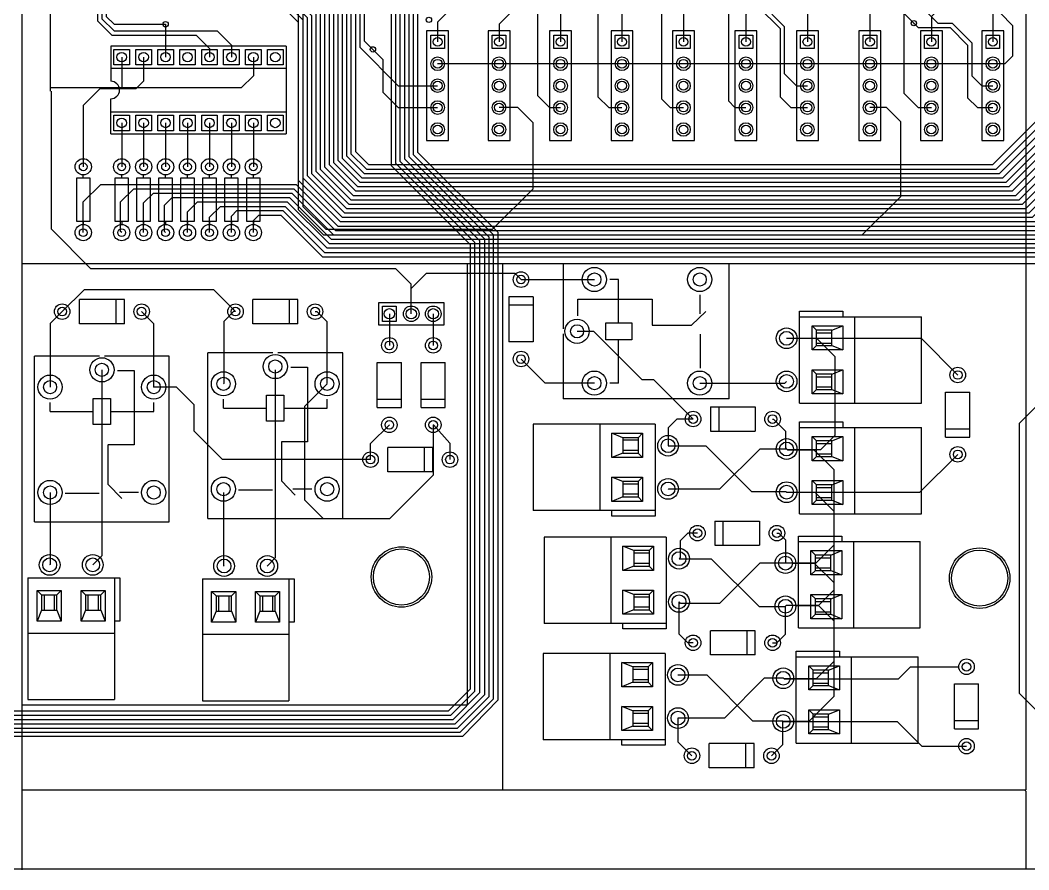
# Model space of a CAD drawing. Header units: millimetres. Extents: x 7 to 471, y -359 to -66.
# Drawn here: x 238.6 to 355.3, y -359.4 to -261 of the extents above; entities that cross this region are included whole.
import ezdxf

# ---------------------------------------------------------------- set-up
doc = ezdxf.new("R2010")
doc.units = ezdxf.units.MM

msp = doc.modelspace()

# ---------------------------------------------------------------- linework, layer by layer
for points in [[(241.94, -78.23), (241.94, -78.23), (242.06, -269.24)], [(326.14, -167), (331.09, -171.96), (331.85, -171.96), (345.19, -185.29), (345.19, -230.51), (339.09, -236.6), (306.71, -236.6), (304.67, -238.63), (304.67, -255.9), (301.12, -259.46), (301.12, -263.53)], [(329.14, -168.53), (345.69, -185.08), (345.69, -230.76), (339.34, -237.11), (312.8, -237.11), (311.28, -238.63), (311.28, -255.4), (308.23, -258.44), (308.23, -263.53)], [(333.37, -168.5), (333.37, -172.09), (346.2, -184.91), (346.2, -231.01), (339.6, -237.62), (320.17, -237.62), (318.64, -239.14), (318.64, -255.9), (315.34, -259.21), (315.34, -263.53)], [(327.02, -169.29), (330.2, -172.47), (331.6, -172.47), (344.68, -185.55), (344.68, -230.25), (338.84, -236.09), (299.21, -236.09), (297.43, -237.87), (297.43, -258.06), (294, -261.49), (294, -263.53)], [(334.26, -169.42), (334.26, -172.21), (346.71, -184.66), (346.71, -231.27), (339.85, -238.12), (328.17, -238.12), (326.01, -240.28), (326.01, -256.92), (322.58, -260.35), (322.58, -263.53)], [(327.79, -171.45), (329.31, -172.97), (331.36, -172.97), (344.17, -185.79), (344.17, -230), (338.58, -235.59), (293.37, -235.59), (289.43, -239.52), (289.43, -258.7), (286.89, -261.24), (286.89, -263.53)], [(335.15, -170.94), (335.15, -172.34), (347.22, -184.4), (347.22, -231.52), (340.11, -238.63), (334.52, -238.63), (332.36, -240.79), (332.36, -257.05), (329.69, -259.71), (329.69, -263.53)], [(335.92, -171.7), (335.92, -172.34), (347.73, -184.15), (347.73, -231.78), (339.85, -239.65), (339.85, -254.13), (336.93, -257.05), (336.93, -263.53)], [(263.14, -181.61), (263.14, -179.96), (263.91, -179.2), (268.6, -179.2), (275.34, -185.93), (275.34, -223.65), (276.35, -224.66), (276.35, -252.48), (279.53, -255.65), (337.06, -255.65), (340.87, -259.46), (340.87, -269.49), (342.52, -271.14), (344.04, -271.14)], [(255.4, -259.59), (255.4, -256.54), (256.29, -255.65), (268.22, -255.65), (272.8, -260.22), (272.8, -278.51), (276.61, -282.32), (354.58, -282.32), (385.7, -251.21), (408.3, -251.21), (409.83, -249.68), (409.83, -243.08), (411.1, -241.81), (411.1, -205.87), (414.53, -202.44), (425.32, -202.44), (426.21, -201.55), (426.21, -195.2), (426.97, -194.44), (427.86, -194.44)], [(350.39, -194.69), (350.01, -195.07), (350.01, -235.33), (352.68, -238), (352.68, -253.87), (346.84, -259.71), (344.93, -259.71), (344.04, -260.6), (344.04, -263.53)], [(351.41, -194.94), (350.52, -195.83), (350.52, -235.08), (353.19, -237.74), (353.19, -254.13), (351.16, -256.16), (351.16, -263.53)], [(252.86, -259.59), (252.86, -256.29), (254, -255.14), (268.48, -255.14), (273.3, -259.97), (273.3, -278.26), (276.86, -281.81), (354.2, -281.81), (385.45, -250.57), (408.05, -250.57), (409.19, -249.43), (409.19, -242.82), (410.46, -241.55), (410.46, -205.61), (414.27, -201.8), (424.94, -201.8), (425.58, -201.17), (425.58, -197.61), (425.32, -197.36), (425.32, -196.98)], [(158.11, -308.61), (192.97, -343.46), (289.51, -343.46), (293.37, -339.6), (293.37, -285.88), (284.1, -276.61), (284.1, -216.28), (289.43, -210.95), (325.25, -210.95), (326.9, -209.3), (326.9, -202.31), (328.04, -201.17), (329.44, -201.17)], [(260.48, -259.59), (260.48, -257.94), (261.75, -256.67), (267.72, -256.67), (271.78, -260.73), (271.78, -279.02), (276.1, -283.34), (355.35, -283.34), (386.21, -252.48), (409.45, -252.48), (410.46, -251.46), (410.46, -243.33), (411.73, -242.06), (411.73, -206.12), (414.78, -203.07), (430.78, -203.07)], [(159.13, -308.61), (193.53, -343.01), (289.2, -343.01), (292.86, -339.34), (292.86, -286.13), (283.59, -276.86), (283.59, -216.03), (289.18, -210.44), (324.99, -210.44), (326.26, -209.17), (326.26, -204.34), (325.88, -203.96)], [(238.76, -203.84), (238.76, -226.57), (238.76, -350.14)], [(263.02, -259.59), (263.02, -257.94), (263.78, -257.17), (267.46, -257.17), (271.27, -260.98), (271.27, -279.27), (275.84, -283.85), (355.73, -283.85), (386.46, -253.11), (409.7, -253.11), (411.1, -251.71), (411.1, -243.59), (412.37, -242.32), (412.37, -206.38), (414.66, -204.09), (432.18, -204.09)], [(260.48, -207.52), (260.48, -205.49), (261.11, -204.85), (268.73, -204.85), (271.78, -207.9), (271.78, -252.98), (277.75, -258.95), (324.23, -258.95), (327.02, -261.75), (327.02, -267.21), (328.42, -268.61), (329.69, -268.61)], [(263.02, -207.52), (263.02, -205.99), (263.58, -205.43), (268.55, -205.43), (271.27, -208.15), (271.27, -282.58), (273.94, -285.24), (293.24, -285.24), (297.94, -280.54), (297.94, -272.92), (296.16, -271.14), (294, -271.14)], [(265.68, -207.52), (265.68, -206.12), (265.81, -205.99), (268.35, -205.99), (270.76, -208.41), (270.76, -282.96), (273.69, -285.88), (336.04, -285.88), (340.49, -281.43), (340.49, -272.8), (338.84, -271.14), (336.93, -271.14)], [(161.93, -308.61), (194.82, -341.5), (288.42, -341.5), (291.21, -338.71), (291.21, -286.77), (282.07, -277.62), (282.07, -236.35), (281.56, -235.84), (281.56, -234.57), (282.57, -233.55), (282.57, -215.52), (288.67, -209.42), (323.72, -209.42), (325.5, -207.64)], [(160.91, -308.61), (194.31, -342.01), (288.67, -342.01), (291.79, -338.89), (291.79, -286.58), (282.57, -277.37), (282.57, -236.09), (282.07, -235.59), (282.07, -234.82), (283.08, -233.81), (283.08, -215.77), (288.93, -209.93), (324.74, -209.93), (325.5, -209.17), (325.5, -208.79)], [(252.86, -285.62), (252.86, -282.19), (254, -281.05), (270, -281.05), (274.83, -285.88), (357.25, -285.88), (387.48, -255.65), (412.88, -255.65), (414.53, -254), (414.53, -218.44), (415.8, -217.17), (416.94, -217.17)], [(263.02, -285.62), (263.02, -283.72), (263.65, -283.08), (268.99, -283.08), (273.81, -287.91), (358.89, -287.91), (388.61, -258.19), (415.92, -258.19), (419.92, -254.19), (419.92, -218.64), (421.39, -217.17), (422.53, -217.17)], [(250.32, -285.62), (250.19, -285.5), (250.19, -282.07), (251.71, -280.54), (270.26, -280.54), (275.08, -285.37), (356.87, -285.37), (387.22, -255.02), (412.5, -255.02), (413.89, -253.62), (413.89, -220.85), (413.38, -220.35), (413.13, -220.35)], [(260.48, -285.62), (260.48, -283.85), (261.75, -282.58), (269.24, -282.58), (274.07, -287.4), (358.39, -287.4), (388.24, -257.56), (415.7, -257.56), (419.35, -253.9), (419.35, -226.06), (418.72, -225.42), (418.72, -225.3)], [(250.19, -227.96), (272.67, -227.96), (278.38, -233.68), (278.38, -263.4), (279.4, -264.41)], [(250.32, -233.55), (250.32, -229.49), (251.33, -228.47), (272.42, -228.47), (277.88, -233.93), (277.88, -264.16), (282.32, -268.61), (286.89, -268.61)], [(252.86, -233.55), (252.86, -229.74), (253.62, -228.98), (272.16, -228.98), (277.37, -234.19), (277.37, -276.22), (278.89, -277.75), (351.16, -277.75), (383.41, -245.49), (398.14, -245.49), (399.8, -243.84)], [(255.4, -233.55), (255.4, -230.38), (256.29, -229.49), (271.91, -229.49), (276.86, -234.44), (276.86, -276.48), (278.64, -278.26), (351.54, -278.26), (383.67, -246.13), (399.29, -246.13), (400.18, -245.24)], [(257.94, -233.55), (257.94, -231.14), (259.08, -230), (271.65, -230), (276.35, -234.7), (276.35, -276.73), (278.38, -278.77), (351.92, -278.77), (383.92, -246.76), (401.45, -246.76), (402.21, -246), (402.34, -246)], [(260.48, -233.55), (260.48, -231.01), (260.99, -230.51), (271.4, -230.51), (275.84, -234.95), (275.84, -276.99), (278.13, -279.27), (352.3, -279.27), (384.18, -247.4), (403.23, -247.4), (403.23, -247.14)], [(263.02, -233.55), (263.02, -231.78), (263.78, -231.01), (271.14, -231.01), (275.34, -235.2), (275.34, -277.24), (277.88, -279.78), (352.68, -279.78), (384.43, -248.03), (403.86, -248.03), (404.37, -247.52)], [(265.56, -233.43), (265.56, -231.9), (265.94, -231.52), (270.89, -231.52), (274.83, -235.46), (274.83, -277.51), (277.61, -280.29), (353.06, -280.29), (384.68, -248.67), (405.26, -248.67), (405.64, -248.29)], [(162.94, -308.61), (195.33, -340.99), (288.16, -340.99), (290.7, -338.45), (290.7, -287.02), (281.56, -277.88), (281.56, -236.6), (281.05, -236.09), (281.05, -234.32), (281.69, -233.68), (281.69, -232.92)], [(354.97, -233.28), (354.97, -350.14)], [(160.02, -308.61), (193.93, -342.52), (288.93, -342.52), (292.35, -339.09), (292.35, -286.38), (283.08, -277.11), (283.08, -235.59), (282.7, -235.2), (282.57, -235.2)], [(260.48, -239.39), (260.48, -242.19), (258.83, -243.84), (248.41, -243.84), (246.63, -245.62), (246.63, -250.06), (247.52, -250.95), (247.52, -261.11), (249.17, -262.76), (258.95, -262.76), (260.48, -264.29), (260.48, -265.3)], [(263.02, -239.39), (263.02, -242.95), (261.62, -244.35), (248.78, -244.35), (247.14, -245.98), (247.14, -249.81), (248.03, -250.7), (248.03, -260.86), (249.43, -262.26), (261.37, -262.26), (263.02, -263.91), (263.02, -265.3)], [(268.1, -239.39), (268.1, -243.46), (266.7, -244.86), (248.91, -244.86), (247.65, -246.12), (247.65, -249.56), (248.54, -250.44), (248.54, -260.6), (249.43, -261.49), (255.4, -261.49)], [(265.56, -285.62), (265.56, -284.23), (266.19, -283.59), (268.73, -283.59), (273.56, -288.42), (359.41, -288.42), (389, -258.83), (416.18, -258.83), (420.5, -254.51), (420.5, -244.09), (421.77, -242.82), (422.4, -242.82)], [(339.85, -243.46), (339.34, -243.97), (339.34, -251.59), (347.98, -260.22), (352.04, -260.22), (353.44, -261.62), (353.44, -265.18), (352.55, -266.07), (351.16, -266.07)], [(157.23, -308.86), (192.28, -343.92), (289.81, -343.92), (293.88, -339.72), (293.88, -285.62), (284.61, -276.35), (284.61, -249.56), (285.5, -248.67), (286.89, -248.67)], [(250.32, -254.13), (268.99, -254.13), (274.32, -259.46), (274.32, -277.75), (277.37, -280.8), (353.44, -280.8), (384.94, -249.3), (406.15, -249.3), (406.53, -248.92)], [(250.32, -259.59), (250.32, -256.29), (252.02, -254.58), (252.08, -254.63), (268.73, -254.63), (273.81, -259.71), (273.81, -278), (277.11, -281.31), (353.82, -281.31), (385.19, -249.94), (406.91, -249.94), (407.29, -249.56), (407.29, -249.43)], [(265.56, -259.59), (265.56, -258.19), (266.06, -257.68), (267.21, -257.68), (270.76, -261.24), (270.76, -279.53), (275.59, -284.35), (356.11, -284.35), (386.72, -253.75), (410.59, -253.75), (411.99, -252.35), (411.99, -250.19)], [(245.87, -285.62), (245.87, -282.07), (247.9, -280.04), (270.51, -280.04), (275.34, -284.86), (356.49, -284.86), (386.97, -254.38), (411.61, -254.38), (413.38, -252.6), (413.38, -251.59), (412.88, -251.08)], [(257.94, -259.59), (257.94, -257.56), (259.33, -256.16), (267.97, -256.16), (272.29, -260.48), (272.29, -278.77), (276.35, -282.83), (354.97, -282.83), (385.95, -251.84), (408.81, -251.84), (409.32, -251.33)], [(336.93, -252.86), (339.73, -255.65), (339.73, -259.08), (342.01, -261.37), (342.01, -261.49)], [(255.4, -285.62), (255.27, -285.5), (255.27, -282.45), (256.16, -281.56), (269.75, -281.56), (274.57, -286.38), (357.63, -286.38), (387.73, -256.29), (415.04, -256.29), (415.67, -255.65), (415.67, -254)], [(257.94, -285.62), (257.94, -283.21), (259.08, -282.07), (269.49, -282.07), (274.32, -286.89), (358.01, -286.89), (387.99, -256.92), (415.54, -256.92), (416.56, -255.9), (416.56, -254.89)], [(272.29, -254.76), (272.8, -254.76), (277.5, -259.46), (323.98, -259.46), (326.52, -262), (326.52, -269.88), (327.79, -271.14), (329.69, -271.14)], [(341.12, -256.67), (341.12, -257.68), (344.8, -261.37), (346.46, -261.37), (348.74, -263.65), (348.74, -267.46), (349.88, -268.61), (351.16, -268.61)], [(298.58, -257.81), (298.45, -257.94), (298.45, -269.75), (299.85, -271.14), (301.12, -271.14)], [(305.44, -257.43), (305.44, -269.88), (306.71, -271.14), (308.23, -271.14)], [(312.8, -257.3), (312.8, -270.13), (313.82, -271.14), (315.34, -271.14)], [(320.55, -257.94), (320.55, -270.38), (321.31, -271.14), (322.58, -271.14)], [(255.4, -261.49), (255.4, -265.3)], [(342.01, -261.37), (342.52, -261.87), (346.2, -261.87), (348.23, -263.91), (348.23, -270), (349.38, -271.14), (351.16, -271.14)], [(288.16, -264.16), (288.16, -262.26), (285.62, -262.26), (285.62, -274.95), (288.16, -274.95)], [(295.27, -264.16), (295.27, -262.26), (292.74, -262.26), (292.74, -274.95), (295.27, -274.95)], [(302.39, -264.16), (302.39, -262.26), (299.85, -262.26), (299.85, -274.95), (302.39, -274.95)], [(309.5, -264.16), (309.5, -262.26), (306.96, -262.26), (306.96, -274.95), (309.5, -274.95)], [(316.61, -264.16), (316.61, -262.26), (314.07, -262.26), (314.07, -274.95), (316.61, -274.95)], [(323.85, -264.16), (323.85, -262.26), (321.31, -262.26), (321.31, -274.95), (323.85, -274.95)], [(330.96, -264.16), (330.96, -262.26), (328.42, -262.26), (328.42, -274.95), (330.96, -274.95)], [(338.2, -264.16), (338.2, -262.26), (335.66, -262.26), (335.66, -274.95), (338.2, -274.95)], [(345.31, -264.16), (345.31, -262.26), (342.77, -262.26), (342.77, -274.95), (345.31, -274.95)], [(352.43, -264.16), (352.43, -262.26), (349.88, -262.26), (349.88, -274.95), (352.43, -274.95)], [(269.37, -264.03), (249.05, -264.03)], [(249.05, -264.03), (249.05, -266.57)], [(269.37, -264.03), (269.37, -266.57)], [(279.4, -264.41), (280.54, -265.56), (280.54, -269.37), (282.32, -271.14), (286.89, -271.14)], [(288.16, -274.95), (288.16, -264.16)], [(295.27, -274.95), (295.27, -264.16)], [(302.39, -274.95), (302.39, -264.16)], [(309.5, -274.95), (309.5, -264.16)], [(316.61, -274.95), (316.61, -264.16)], [(323.85, -274.95), (323.85, -264.16)], [(330.96, -274.95), (330.96, -264.16)], [(338.2, -274.95), (338.2, -264.16)], [(345.31, -274.95), (345.31, -264.16)], [(352.43, -274.95), (352.43, -264.16)], [(265.56, -265.3), (265.56, -267.46), (264.16, -268.86), (242.06, -268.86)], [(252.86, -265.3), (252.86, -268.1), (251.97, -268.99), (247.78, -268.99), (245.87, -270.89), (245.87, -278)], [(250.32, -265.3), (250.32, -268.86)], [(294, -266.07), (286.89, -266.07)], [(301.12, -266.07), (294, -266.07)], [(308.23, -266.07), (301.12, -266.07)], [(315.34, -266.07), (308.23, -266.07)], [(322.58, -266.07), (315.34, -266.07)], [(329.69, -266.07), (322.58, -266.07)], [(336.93, -266.07), (329.69, -266.07)], [(344.04, -266.07), (336.93, -266.07)], [(351.16, -266.07), (344.04, -266.07)], [(249.05, -266.57), (269.37, -266.57)], [(249.05, -266.57), (249.05, -268.1)], [(269.37, -266.57), (269.37, -271.65)], [(283.84, -295.02), (283.84, -291.59), (282.07, -289.81), (246.76, -289.81), (242.19, -285.24), (242.19, -269.24)], [(249.05, -271.65), (249.05, -270.13)], [(249.05, -274.19), (249.05, -271.65)], [(249.05, -271.65), (269.37, -271.65)], [(269.37, -271.65), (269.37, -274.19)], [(250.32, -272.92), (250.32, -278)], [(252.86, -272.92), (252.86, -278)], [(255.4, -272.92), (255.4, -278)], [(257.94, -272.92), (257.94, -278)], [(260.48, -272.92), (260.48, -278)], [(263.02, -272.92), (263.02, -278)], [(265.56, -272.92), (265.56, -278)], [(249.05, -274.19), (269.37, -274.19)], [(245.87, -279.27), (245.87, -279.02)], [(250.32, -279.27), (250.32, -279.02)], [(252.86, -279.27), (252.86, -279.02)], [(255.4, -279.27), (255.4, -279.02)], [(257.94, -279.27), (257.94, -279.02)], [(260.48, -279.27), (260.48, -279.02)], [(263.02, -279.27), (263.02, -279.02)], [(265.56, -279.27), (265.56, -279.02)], [(245.11, -279.27), (245.87, -279.27)], [(245.11, -284.35), (245.11, -279.27)], [(245.87, -279.27), (246.63, -279.27)], [(246.63, -279.27), (246.63, -284.35)], [(249.55, -279.27), (250.32, -279.27)], [(249.55, -284.35), (249.55, -279.27)], [(250.32, -279.27), (251.08, -279.27)], [(251.08, -279.27), (251.08, -284.35)], [(252.09, -279.27), (252.86, -279.27)], [(252.09, -284.35), (252.09, -279.27)], [(252.86, -279.27), (253.62, -279.27)], [(253.62, -279.27), (253.62, -284.35)], [(254.63, -279.27), (255.4, -279.27)], [(254.63, -284.35), (254.63, -279.27)], [(255.4, -279.27), (256.16, -279.27)], [(256.16, -279.27), (256.16, -284.35)], [(257.18, -279.27), (257.94, -279.27)], [(257.18, -284.35), (257.18, -279.27)], [(257.94, -279.27), (258.7, -279.27)], [(258.7, -279.27), (258.7, -284.35)], [(259.72, -279.27), (260.48, -279.27)], [(259.72, -284.35), (259.72, -279.27)], [(260.48, -279.27), (261.24, -279.27)], [(261.24, -279.27), (261.24, -284.35)], [(262.25, -279.27), (263.02, -279.27)], [(262.25, -284.35), (262.25, -279.27)], [(263.02, -279.27), (263.78, -279.27)], [(263.78, -279.27), (263.78, -284.35)], [(264.79, -279.27), (265.56, -279.27)], [(264.79, -284.35), (264.79, -279.27)], [(265.56, -279.27), (266.32, -279.27)], [(266.32, -279.27), (266.32, -284.35)], [(245.87, -284.35), (245.11, -284.35)], [(245.87, -284.35), (245.87, -284.61)], [(246.63, -284.35), (245.87, -284.35)], [(250.32, -284.35), (249.55, -284.35)], [(250.32, -284.35), (250.32, -284.61)], [(251.08, -284.35), (250.32, -284.35)], [(252.86, -284.35), (252.09, -284.35)], [(252.86, -284.35), (252.86, -284.61)], [(253.62, -284.35), (252.86, -284.35)], [(255.4, -284.35), (254.63, -284.35)], [(255.4, -284.35), (255.4, -284.61)], [(256.16, -284.35), (255.4, -284.35)], [(257.94, -284.35), (257.18, -284.35)], [(257.94, -284.35), (257.94, -284.61)], [(258.7, -284.35), (257.94, -284.35)], [(260.48, -284.35), (259.72, -284.35)], [(260.48, -284.35), (260.48, -284.61)], [(261.24, -284.35), (260.48, -284.35)], [(263.02, -284.35), (262.25, -284.35)], [(263.02, -284.35), (263.02, -284.61)], [(263.78, -284.35), (263.02, -284.35)], [(265.56, -284.35), (264.79, -284.35)], [(265.56, -284.35), (265.56, -284.61)], [(266.32, -284.35), (265.56, -284.35)], [(238.76, -289.18), (290.32, -289.18), (290.32, -340.36), (238.76, -340.36), (238.76, -341.38)], [(290.32, -289.18), (296.89, -289.18)], [(294.39, -289.18), (294.39, -350.14)], [(295.02, -289.18), (339.73, -289.18)], [(320.63, -289.25), (301.43, -289.25)], [(301.43, -289.25), (301.43, -296.76)], [(320.63, -304.85), (320.63, -289.25)], [(339.5, -289.18), (354.97, -289.18)], [(354.71, -289.18), (366.27, -289.18), (366.14, -289.18), (366.27, -289.18)], [(283.84, -295.02), (283.84, -292.1), (285.62, -290.32), (295.81, -290.32), (296.54, -291.06)], [(296.54, -291.06), (305.03, -291.05)], [(307.84, -291.05), (306.82, -291.05)], [(307.84, -296), (307.84, -291.05)], [(263.5, -294.77), (263.5, -294.74), (260.99, -292.23), (245.97, -292.23), (243.43, -294.77)], [(317.23, -292.81), (317.23, -295.03)], [(245.43, -296.17), (245.43, -293.37)], [(250.63, -293.37), (245.43, -293.37)], [(249.67, -296.17), (249.67, -293.37)], [(250.63, -296.17), (250.63, -293.37)], [(265.5, -296.17), (265.5, -293.37)], [(270.7, -293.37), (265.5, -293.37)], [(269.74, -296.17), (269.74, -293.37)], [(270.7, -296.17), (270.7, -293.37)], [(281.94, -293.75), (280.03, -293.75), (280.03, -296.29), (287.66, -296.29), (287.66, -293.75)], [(287.66, -293.75), (281.94, -293.75)], [(295.15, -293.06), (295.15, -298.26)], [(297.94, -293.06), (295.15, -293.06)], [(297.94, -294.02), (295.15, -294.02)], [(297.94, -293.06), (297.94, -298.26)], [(303.1, -295.25), (303.1, -293.33), (311.74, -293.33), (311.74, -296.33), (311.76, -296.35), (315.78, -296.35), (316.29, -296.35)], [(243.43, -294.77), (242.06, -296.14), (242.06, -303.48), (242.03, -303.51)], [(252.63, -294.77), (254, -296.14), (254, -303.48), (254.03, -303.51)], [(263.5, -294.77), (263.27, -294.77), (262.13, -295.91), (262.13, -303.1), (262.1, -303.13)], [(272.7, -294.77), (272.92, -294.77), (274.07, -295.91), (274.07, -303.1), (274.1, -303.13)], [(281.3, -295.02), (281.3, -298.68)], [(286.38, -295.02), (286.38, -298.68)], [(316.28, -296.35), (317.93, -294.74)], [(328.78, -295.36), (328.78, -294.72), (333.78, -294.72), (333.78, -295.36)], [(328.78, -305.36), (328.78, -295.36)], [(328.78, -295.36), (342.88, -295.36)], [(335.18, -305.36), (335.18, -295.36)], [(342.88, -305.36), (342.88, -295.36)], [(250.63, -296.17), (245.43, -296.17)], [(270.7, -296.17), (265.5, -296.17)], [(330.23, -299.21), (330.73, -298.7), (330.73, -296.93), (330.23, -296.42)], [(332.51, -296.93), (333.78, -296.42)], [(301.43, -297.35), (301.43, -304.85)], [(303.03, -297.05), (304.93, -297.05), (310.51, -302.64), (311.88, -302.64), (316.46, -307.21)], [(317.3, -301.31), (317.3, -297.37)], [(332.26, -298.7), (332.51, -298.7), (332.51, -296.93), (330.73, -296.93)], [(330.73, -297.23), (332.51, -297.23)], [(297.94, -298.26), (295.15, -298.26)], [(307.84, -303.05), (307.84, -298.1)], [(327.28, -297.86), (330.75, -297.86), (332.87, -299.97), (332.87, -309.12), (331.22, -310.77), (327.37, -310.77), (327.28, -310.68)], [(327.85, -297.86), (342.84, -297.86), (347.09, -302.11)], [(330.73, -298.41), (332.51, -298.41)], [(330.73, -298.7), (332.51, -298.7), (333.78, -299.21)], [(240.23, -319.11), (240.23, -299.91)], [(247.74, -299.91), (240.23, -299.91)], [(255.83, -299.91), (248.33, -299.91)], [(255.83, -319.11), (255.83, -299.91)], [(260.3, -318.73), (260.3, -299.53)], [(267.8, -299.53), (260.3, -299.53)], [(275.9, -299.53), (268.39, -299.53)], [(275.9, -318.73), (275.9, -299.53)], [(269.9, -301.2), (271.82, -301.2), (271.82, -309.83), (268.82, -309.83), (268.8, -309.86), (268.8, -313.87), (268.8, -314.38)], [(279.91, -305.88), (279.91, -300.68)], [(279.91, -300.68), (282.7, -300.68)], [(282.7, -305.88), (282.7, -300.68)], [(284.99, -305.88), (284.99, -300.68)], [(284.99, -300.68), (287.78, -300.68)], [(287.78, -305.88), (287.78, -300.68)], [(305.03, -303.05), (299.34, -303.05), (296.54, -300.26)], [(248.03, -301.51), (248.03, -323.05), (246.97, -324.1)], [(249.83, -301.58), (251.76, -301.58), (251.76, -310.21), (248.76, -310.21), (248.73, -310.24), (248.73, -314.25), (248.73, -314.76)], [(268.1, -301.51), (268.1, -323.3), (267.17, -324.23)], [(330.23, -304.29), (330.73, -303.78), (330.73, -302.01), (330.23, -301.5)], [(332.26, -303.78), (332.51, -303.78), (332.51, -302.01), (330.73, -302.01)], [(330.73, -302.31), (332.51, -302.31)], [(332.51, -302.01), (333.78, -301.5)], [(279.12, -311.91), (262, -311.91), (258.7, -308.61), (258.7, -305.56), (256.65, -303.51), (254.03, -303.51)], [(286.38, -307.88), (286.38, -313.69), (281.3, -318.77), (273.69, -318.77), (271.53, -316.61), (271.53, -305.7), (274.1, -303.13)], [(307.84, -303.05), (306.82, -303.05)], [(317.23, -303.05), (327.08, -303.05), (327.28, -302.85)], [(330.73, -303.49), (332.51, -303.49)], [(330.73, -303.78), (332.51, -303.78), (333.78, -304.29)], [(345.69, -309.3), (345.69, -304.11)], [(345.69, -304.11), (348.49, -304.11)], [(348.49, -309.3), (348.49, -304.11)], [(242.03, -306.32), (242.03, -305.3)], [(254.03, -306.32), (254.03, -305.3)], [(262.1, -305.94), (262.1, -304.92)], [(274.1, -305.94), (274.1, -304.92)], [(279.91, -304.92), (282.7, -304.92)], [(279.91, -305.88), (282.7, -305.88)], [(284.99, -304.92), (287.78, -304.92)], [(284.99, -305.88), (287.78, -305.88)], [(320.64, -304.85), (301.43, -304.85)], [(318.46, -305.81), (323.66, -305.81)], [(318.46, -305.81), (318.46, -308.61)], [(319.42, -305.81), (319.42, -308.61)], [(323.66, -305.81), (323.66, -308.61)], [(328.78, -305.36), (342.88, -305.36)], [(356.62, -305.31), (354.2, -307.72), (354.2, -338.96), (356.62, -341.38)], [(242.03, -306.32), (246.98, -306.32)], [(249.08, -306.32), (254.03, -306.32)], [(262.1, -305.94), (267.05, -305.94)], [(269.15, -305.94), (274.1, -305.94)], [(279.12, -311.91), (279.12, -310.06), (281.3, -307.88)], [(286.38, -307.88), (286.41, -307.88), (288.29, -310.01), (288.29, -311.88), (288.32, -311.91)], [(312.06, -307.8), (297.96, -307.8)], [(297.96, -307.8), (297.96, -317.8)], [(305.66, -307.8), (305.66, -317.8)], [(312.06, -307.8), (312.06, -317.8)], [(316.46, -307.21), (314.58, -307.21), (313.56, -308.23), (313.56, -310.3)], [(325.66, -307.21), (325.75, -307.21), (327.15, -308.61), (327.15, -310.55), (327.28, -310.68)], [(328.78, -308.18), (328.78, -307.55), (333.78, -307.55), (333.78, -308.18)], [(328.78, -318.18), (328.78, -308.18)], [(328.78, -308.18), (342.88, -308.18)], [(335.18, -318.18), (335.18, -308.18)], [(342.88, -318.18), (342.88, -308.18)], [(310.11, -309.37), (308.33, -309.37), (307.06, -308.86)], [(308.58, -309.37), (308.33, -309.37), (308.33, -311.15), (310.11, -311.15)], [(310.62, -308.86), (310.11, -309.37), (310.11, -311.15), (310.62, -311.66)], [(318.46, -308.61), (323.66, -308.61)], [(330.23, -312.04), (330.73, -311.53), (330.73, -309.75), (330.23, -309.24)], [(332.51, -309.75), (333.78, -309.24)], [(345.69, -308.35), (348.49, -308.35)], [(345.69, -309.3), (348.49, -309.3)], [(281.12, -313.31), (281.12, -310.51)], [(286.32, -310.51), (281.12, -310.51)], [(285.36, -313.31), (285.36, -310.51)], [(286.32, -313.31), (286.32, -310.51)], [(310.11, -309.67), (308.33, -309.67)], [(313.56, -310.3), (317.92, -310.3), (323.22, -315.6), (327.19, -315.6), (327.28, -315.68)], [(332.26, -311.53), (332.51, -311.53), (332.51, -309.75), (330.73, -309.75)], [(330.73, -310.06), (332.51, -310.06)], [(7.11, -310.64), (7.11, -318.01), (48.26, -359.16), (48.26, -359.16), (48.39, -359.28), (48.39, -359.28), (48.51, -359.28), (244.22, -359.28)], [(308.33, -311.15), (307.06, -311.66)], [(310.11, -310.84), (308.33, -310.84)], [(327.28, -310.68), (324.19, -310.68), (319.53, -315.34), (313.6, -315.34), (313.56, -315.3)], [(327.37, -310.77), (330.45, -310.77), (332.74, -313.06), (332.74, -321.82), (330.67, -323.89), (327.15, -323.89)], [(327.93, -315.68), (342.71, -315.68), (347.09, -311.3)], [(330.73, -311.23), (332.51, -311.23)], [(330.73, -311.53), (332.51, -311.53), (333.78, -312.04)], [(286.32, -313.31), (281.12, -313.31)], [(310.11, -314.45), (308.33, -314.45), (307.06, -313.94)], [(310.62, -313.94), (310.11, -314.45), (310.11, -316.23), (310.62, -316.74)], [(248.73, -314.76), (250.34, -316.41)], [(268.8, -314.38), (270.41, -316.03)], [(308.58, -314.45), (308.33, -314.45), (308.33, -316.23), (310.11, -316.23)], [(310.11, -314.75), (308.33, -314.75)], [(330.23, -317.12), (330.73, -316.61), (330.73, -314.83), (330.23, -314.33)], [(332.26, -316.61), (332.51, -316.61), (332.51, -314.83), (330.73, -314.83)], [(330.73, -315.14), (332.51, -315.14)], [(332.51, -314.83), (333.78, -314.33)], [(242.03, -315.71), (242.03, -324.05), (241.98, -324.1)], [(243.77, -315.78), (247.72, -315.78)], [(252.28, -315.71), (250.05, -315.71)], [(262.1, -315.71), (262.1, -324.16), (262.17, -324.23)], [(263.84, -315.4), (267.78, -315.4)], [(272.34, -315.33), (270.12, -315.33)], [(308.33, -316.23), (307.06, -316.74)], [(310.11, -315.92), (308.33, -315.92)], [(327.28, -315.68), (330.54, -315.68), (332.74, -317.88), (332.74, -327.03), (330.96, -328.8), (327.24, -328.8), (327.15, -328.89)], [(330.73, -316.31), (332.51, -316.31)], [(330.73, -316.61), (332.51, -316.61), (333.78, -317.12)], [(260.3, -318.73), (275.9, -318.73)], [(312.06, -317.8), (297.96, -317.8)], [(312.06, -317.8), (312.06, -318.44), (307.06, -318.44), (307.06, -317.8)], [(328.78, -318.18), (342.88, -318.18)], [(240.23, -319.11), (255.83, -319.11)], [(318.96, -319.02), (324.16, -319.02)], [(318.96, -319.02), (318.96, -321.82)], [(319.92, -319.02), (319.92, -321.82)], [(324.16, -319.02), (324.16, -321.82)], [(313.33, -320.88), (299.23, -320.88)], [(299.23, -320.88), (299.23, -330.88)], [(306.93, -320.88), (306.93, -330.88)], [(313.33, -320.88), (313.33, -330.88)], [(316.96, -320.42), (315.85, -320.42), (314.96, -321.31), (314.96, -323.26), (314.83, -323.38)], [(326.16, -320.42), (326.39, -320.42), (327.15, -321.18), (327.15, -323.89)], [(328.65, -321.39), (328.65, -320.76), (333.66, -320.76), (333.66, -321.39)], [(311.38, -322.45), (309.6, -322.45), (308.33, -321.94)], [(311.89, -321.94), (311.38, -322.45), (311.38, -324.23), (311.89, -324.74)], [(318.96, -321.82), (324.16, -321.82)], [(328.65, -331.39), (328.65, -321.39)], [(328.65, -321.39), (342.75, -321.39)], [(335.05, -331.39), (335.05, -321.39)], [(342.75, -331.39), (342.75, -321.39)], [(309.85, -322.45), (309.6, -322.45), (309.6, -324.23), (311.38, -324.23)], [(311.38, -322.75), (309.6, -322.75)], [(314.83, -323.38), (318.56, -323.38), (324.1, -328.93), (327.11, -328.93), (327.15, -328.89)], [(330.1, -325.25), (330.61, -324.74), (330.61, -322.96), (330.1, -322.45)], [(332.13, -324.74), (332.39, -324.74), (332.39, -322.96), (330.61, -322.96)], [(330.61, -323.27), (332.39, -323.27)], [(332.39, -322.96), (333.66, -322.45)], [(309.6, -324.23), (308.33, -324.74)], [(311.38, -323.93), (309.6, -323.93)], [(327.15, -323.89), (324.19, -323.89), (319.53, -328.55), (315, -328.55), (314.83, -328.38)], [(328.04, -323.89), (330.49, -323.89), (332.74, -326.14), (332.74, -335.28), (330.71, -337.31), (326.99, -337.31), (326.9, -337.23)], [(330.61, -324.44), (332.39, -324.44)], [(239.47, -325.6), (249.47, -325.6)], [(239.47, -325.6), (239.47, -339.7)], [(249.47, -325.6), (249.47, -339.7)], [(249.47, -325.6), (250.11, -325.6), (250.11, -330.61), (249.47, -330.61)], [(259.67, -325.73), (269.67, -325.73)], [(259.67, -325.73), (259.67, -339.83)], [(269.67, -325.73), (269.67, -339.83)], [(269.67, -325.73), (270.3, -325.73), (270.3, -330.74), (269.67, -330.74)], [(330.61, -324.74), (332.39, -324.74), (333.66, -325.25)], [(240.54, -327.05), (241.05, -327.56), (242.82, -327.56), (243.33, -327.05)], [(241.05, -327.56), (241.05, -329.34), (240.54, -330.61)], [(241.05, -329.08), (241.05, -329.34), (242.82, -329.34), (242.82, -327.56)], [(241.34, -327.56), (241.34, -329.34)], [(242.52, -327.56), (242.52, -329.34)], [(245.62, -327.05), (246.13, -327.56), (247.9, -327.56), (248.41, -327.05)], [(246.13, -327.56), (246.13, -329.34), (245.62, -330.61)], [(246.13, -329.08), (246.13, -329.34), (247.9, -329.34), (247.9, -327.56)], [(246.42, -327.56), (246.42, -329.34)], [(247.6, -327.56), (247.6, -329.34)], [(260.73, -327.18), (261.24, -327.69), (263.02, -327.69), (263.52, -327.18)], [(261.24, -327.69), (261.24, -329.46), (260.73, -330.73)], [(261.24, -329.21), (261.24, -329.46), (263.02, -329.46), (263.02, -327.69)], [(261.54, -327.69), (261.54, -329.46)], [(262.71, -327.69), (262.71, -329.46)], [(265.81, -327.18), (266.32, -327.69), (268.1, -327.69), (268.6, -327.18)], [(266.32, -327.69), (266.32, -329.46), (265.81, -330.73)], [(266.32, -329.21), (266.32, -329.46), (268.1, -329.46), (268.1, -327.69)], [(266.62, -327.69), (266.62, -329.46)], [(267.79, -327.69), (267.79, -329.46)], [(311.38, -327.53), (309.6, -327.53), (308.33, -327.03)], [(309.85, -327.53), (309.6, -327.53), (309.6, -329.31), (311.38, -329.31)], [(311.38, -327.83), (309.6, -327.83)], [(311.89, -327.03), (311.38, -327.53), (311.38, -329.31), (311.89, -329.82)], [(330.1, -330.33), (330.61, -329.82), (330.61, -328.04), (330.1, -327.53)], [(332.13, -329.82), (332.39, -329.82), (332.39, -328.04), (330.61, -328.04)], [(332.39, -328.04), (333.66, -327.53)], [(311.38, -329.01), (309.6, -329.01)], [(316.46, -333.12), (315.85, -333.12), (314.83, -332.11), (314.83, -328.38)], [(325.66, -333.12), (326.14, -333.12), (327.15, -332.11), (327.15, -328.89)], [(328.26, -328.8), (330.96, -328.8), (332.74, -330.58), (332.74, -339.34), (329.86, -342.22), (326.9, -342.22)], [(330.61, -328.35), (332.39, -328.35)], [(242.82, -329.34), (243.33, -330.61)], [(247.9, -329.34), (248.41, -330.61)], [(263.02, -329.46), (263.52, -330.73)], [(268.1, -329.46), (268.6, -330.73)], [(309.6, -329.31), (308.33, -329.82)], [(330.61, -329.52), (332.39, -329.52)], [(330.61, -329.82), (332.39, -329.82), (333.66, -330.33)], [(313.33, -330.88), (299.23, -330.88)], [(313.33, -330.88), (313.33, -331.52), (308.33, -331.52), (308.33, -330.88)], [(328.65, -331.39), (342.75, -331.39)], [(239.47, -332), (249.47, -332)], [(259.67, -332.13), (269.67, -332.13)], [(318.46, -334.52), (318.46, -331.72)], [(323.66, -331.72), (318.46, -331.72)], [(322.7, -334.52), (322.7, -331.72)], [(323.66, -334.52), (323.66, -331.72)], [(313.21, -334.34), (299.11, -334.34)], [(299.11, -334.34), (299.11, -344.34)], [(306.81, -334.34), (306.81, -344.34)], [(313.21, -334.34), (313.21, -344.34)], [(323.66, -334.52), (318.46, -334.52)], [(328.4, -334.73), (328.4, -334.09), (333.4, -334.09), (333.4, -334.73)], [(328.4, -344.73), (328.4, -334.73)], [(328.4, -334.73), (342.5, -334.73)], [(334.8, -344.73), (334.8, -334.73)], [(342.5, -344.73), (342.5, -334.73)], [(311.25, -335.91), (309.47, -335.91), (308.2, -335.41)], [(309.73, -335.91), (309.47, -335.91), (309.47, -337.69), (311.25, -337.69)], [(311.25, -336.21), (309.47, -336.21)], [(311.76, -335.41), (311.25, -335.91), (311.25, -337.69), (311.76, -338.2)], [(326.99, -337.31), (340.23, -337.31), (341.63, -335.91), (347.22, -335.91)], [(329.85, -338.58), (330.35, -338.07), (330.35, -336.3), (329.85, -335.79)], [(332.13, -336.3), (333.4, -335.79)], [(311.25, -337.39), (309.47, -337.39)], [(314.71, -336.84), (318.05, -336.84), (323.34, -342.14), (326.81, -342.14), (326.9, -342.22)], [(326.9, -337.23), (324.7, -337.23), (320.08, -341.84), (314.71, -341.84)], [(331.88, -338.07), (332.13, -338.07), (332.13, -336.3), (330.35, -336.3)], [(330.35, -336.6), (332.13, -336.6)], [(309.47, -337.69), (308.2, -338.2)], [(330.35, -337.78), (332.13, -337.78)], [(330.35, -338.07), (332.13, -338.07), (333.4, -338.58)], [(346.71, -343.09), (346.71, -337.89)], [(346.71, -337.89), (349.51, -337.89)], [(349.51, -343.09), (349.51, -337.89)], [(239.47, -339.7), (249.47, -339.7)], [(259.67, -339.83), (269.67, -339.83)], [(311.25, -340.99), (309.47, -340.99), (308.2, -340.49)], [(311.76, -340.49), (311.25, -340.99), (311.25, -342.77), (311.76, -343.28)], [(329.85, -343.66), (330.35, -343.15), (330.35, -341.38), (329.85, -340.87)], [(332.13, -341.38), (333.4, -340.87)], [(309.73, -340.99), (309.47, -340.99), (309.47, -342.77), (311.25, -342.77)], [(311.25, -341.29), (309.47, -341.29)], [(314.71, -341.84), (314.71, -344.58), (316.33, -346.2)], [(331.88, -343.15), (332.13, -343.15), (332.13, -341.38), (330.35, -341.38)], [(330.35, -341.68), (332.13, -341.68)], [(309.47, -342.77), (308.2, -343.28)], [(311.25, -342.47), (309.47, -342.47)], [(326.81, -342.14), (326.81, -344.92), (325.53, -346.2)], [(326.9, -342.22), (340.07, -342.22), (342.93, -345.09), (348.11, -345.09)], [(330.35, -342.86), (332.13, -342.86)], [(330.35, -343.15), (332.13, -343.15), (333.4, -343.66)], [(346.71, -342.13), (349.51, -342.13)], [(346.71, -343.09), (349.51, -343.09)], [(313.21, -344.34), (299.11, -344.34)], [(313.21, -344.34), (313.21, -344.98), (308.2, -344.98), (308.2, -344.34)], [(318.33, -347.6), (318.33, -344.8)], [(323.53, -344.8), (318.33, -344.8)], [(322.57, -347.6), (322.57, -344.8)], [(323.53, -347.6), (323.53, -344.8)], [(328.4, -344.73), (342.5, -344.73)], [(323.53, -347.6), (318.33, -347.6)], [(238.76, -350.14), (238.76, -359.41)], [(238.76, -350.14), (354.97, -350.14)], [(354.82, -350.14), (354.97, -350.29), (354.97, -359.28)], [(244.22, -359.28), (298.45, -359.28), (344.17, -359.28), (389.64, -359.28), (429.26, -359.28), (429.89, -359.28)]]:
    msp.add_lwpolyline(points)
for points in [[(287.68, -262.74), (287.68, -264.31), (286.11, -264.31), (286.11, -262.74)], [(294.79, -262.74), (294.79, -264.31), (293.22, -264.31), (293.22, -262.74)], [(301.9, -262.74), (301.9, -264.31), (300.33, -264.31), (300.33, -262.74)], [(309.02, -262.74), (309.02, -264.31), (307.44, -264.31), (307.44, -262.74)], [(316.13, -262.74), (316.13, -264.31), (314.55, -264.31), (314.55, -262.74)], [(323.37, -262.74), (323.37, -264.31), (321.79, -264.31), (321.79, -262.74)], [(330.48, -262.74), (330.48, -264.31), (328.9, -264.31), (328.9, -262.74)], [(337.72, -262.74), (337.72, -264.31), (336.14, -264.31), (336.14, -262.74)], [(344.83, -262.74), (344.83, -264.31), (343.26, -264.31), (343.26, -262.74)], [(351.94, -262.74), (351.94, -264.31), (350.37, -264.31), (350.37, -262.74)], [(249.42, -264.4), (251.22, -264.4), (251.22, -266.2), (249.42, -266.2)], [(251.96, -264.4), (253.76, -264.4), (253.76, -266.2), (251.96, -266.2)], [(254.5, -264.4), (256.3, -264.4), (256.3, -266.2), (254.5, -266.2)], [(257.04, -264.4), (258.84, -264.4), (258.84, -266.2), (257.04, -266.2)], [(259.58, -264.4), (261.38, -264.4), (261.38, -266.2), (259.58, -266.2)], [(262.12, -264.4), (263.92, -264.4), (263.92, -266.2), (262.12, -266.2)], [(264.66, -264.4), (266.46, -264.4), (266.46, -266.2), (264.66, -266.2)], [(267.2, -264.4), (269, -264.4), (269, -266.2), (267.2, -266.2)], [(249.42, -272.02), (251.22, -272.02), (251.22, -273.82), (249.42, -273.82)], [(251.96, -272.02), (253.76, -272.02), (253.76, -273.82), (251.96, -273.82)], [(254.5, -272.02), (256.3, -272.02), (256.3, -273.82), (254.5, -273.82)], [(257.04, -272.02), (258.84, -272.02), (258.84, -273.82), (257.04, -273.82)], [(259.58, -272.02), (261.38, -272.02), (261.38, -273.82), (259.58, -273.82)], [(262.12, -272.02), (263.92, -272.02), (263.92, -273.82), (262.12, -273.82)], [(264.66, -272.02), (266.46, -272.02), (266.46, -273.82), (264.66, -273.82)], [(267.2, -272.02), (269, -272.02), (269, -273.82), (267.2, -273.82)], [(280.52, -294.12), (282.09, -294.12), (282.09, -295.92), (280.52, -295.92)], [(306.36, -296.05), (309.36, -296.05), (309.36, -298.05), (306.36, -298.05), (306.36, -296.05)], [(330.23, -299.21), (330.23, -296.42), (333.78, -296.42), (333.78, -299.21), (330.23, -299.21)], [(330.23, -304.29), (330.23, -301.5), (333.78, -301.5), (333.78, -304.29), (330.23, -304.29)], [(269.1, -304.45), (269.1, -307.45), (267.1, -307.45), (267.1, -304.45), (269.1, -304.45)], [(249.03, -304.84), (249.03, -307.84), (247.03, -307.84), (247.03, -304.84), (249.03, -304.84)], [(310.62, -308.86), (310.62, -311.66), (307.06, -311.66), (307.06, -308.86), (310.62, -308.86)], [(330.23, -312.04), (330.23, -309.24), (333.78, -309.24), (333.78, -312.04), (330.23, -312.04)], [(310.62, -313.94), (310.62, -316.74), (307.06, -316.74), (307.06, -313.94), (310.62, -313.94)], [(330.23, -317.12), (330.23, -314.33), (333.78, -314.33), (333.78, -317.12), (330.23, -317.12)], [(311.89, -321.94), (311.89, -324.74), (308.33, -324.74), (308.33, -321.94), (311.89, -321.94)], [(330.1, -325.25), (330.1, -322.45), (333.66, -322.45), (333.66, -325.25), (330.1, -325.25)], [(240.54, -327.05), (243.33, -327.05), (243.33, -330.61), (240.54, -330.61), (240.54, -327.05)], [(245.62, -327.05), (248.41, -327.05), (248.41, -330.61), (245.62, -330.61), (245.62, -327.05)], [(260.73, -327.18), (263.52, -327.18), (263.52, -330.73), (260.73, -330.73), (260.73, -327.18)], [(265.81, -327.18), (268.6, -327.18), (268.6, -330.73), (265.81, -330.73), (265.81, -327.18)], [(311.89, -327.03), (311.89, -329.82), (308.33, -329.82), (308.33, -327.03), (311.89, -327.03)], [(330.1, -330.33), (330.1, -327.53), (333.66, -327.53), (333.66, -330.33), (330.1, -330.33)], [(311.76, -335.41), (311.76, -338.2), (308.2, -338.2), (308.2, -335.41), (311.76, -335.41)], [(329.85, -338.58), (329.85, -335.79), (333.4, -335.79), (333.4, -338.58), (329.85, -338.58)], [(311.76, -340.49), (311.76, -343.28), (308.2, -343.28), (308.2, -340.49), (311.76, -340.49)], [(329.85, -343.66), (329.85, -340.87), (333.4, -340.87), (333.4, -343.66), (329.85, -343.66)]]:
    msp.add_lwpolyline(points, close=True)
for centre, radius in [((255.4, -261.49), 0.31), ((285.88, -260.98), 0.31), ((342.01, -261.37), 0.31), ((286.89, -263.53), 0.51), ((294, -263.53), 0.51), ((301.12, -263.53), 0.51), ((308.23, -263.53), 0.51), ((315.34, -263.53), 0.51), ((322.58, -263.53), 0.51), ((329.69, -263.53), 0.51), ((336.93, -263.53), 0.51), ((344.04, -263.53), 0.51), ((351.16, -263.53), 0.51), ((250.32, -265.3), 0.55), ((252.86, -265.3), 0.55), ((255.4, -265.3), 0.55), ((257.94, -265.3), 0.55), ((260.48, -265.3), 0.55), ((263.02, -265.3), 0.55), ((265.56, -265.3), 0.55), ((268.1, -265.3), 0.55), ((279.4, -264.41), 0.31), ((286.89, -266.07), 0.787), ((286.89, -266.07), 0.51), ((294, -266.07), 0.787), ((294, -266.07), 0.51), ((301.12, -266.07), 0.787), ((301.12, -266.07), 0.51), ((308.23, -266.07), 0.787), ((308.23, -266.07), 0.51), ((315.34, -266.07), 0.787), ((315.34, -266.07), 0.51), ((322.58, -266.07), 0.787), ((322.58, -266.07), 0.51), ((329.69, -266.07), 0.787), ((329.69, -266.07), 0.51), ((336.93, -266.07), 0.787), ((336.93, -266.07), 0.51), ((344.04, -266.07), 0.787), ((344.04, -266.07), 0.51), ((351.16, -266.07), 0.787), ((351.16, -266.07), 0.51), ((286.89, -268.61), 0.787), ((286.89, -268.61), 0.51), ((294, -268.61), 0.787), ((294, -268.61), 0.51), ((301.12, -268.61), 0.787), ((301.12, -268.61), 0.51), ((308.23, -268.61), 0.787), ((308.23, -268.61), 0.51), ((315.34, -268.61), 0.787), ((315.34, -268.61), 0.51), ((322.58, -268.61), 0.787), ((322.58, -268.61), 0.51), ((329.69, -268.61), 0.787), ((329.69, -268.61), 0.51), ((336.93, -268.61), 0.787), ((336.93, -268.61), 0.51), ((344.04, -268.61), 0.787), ((344.04, -268.61), 0.51), ((351.16, -268.61), 0.787), ((351.16, -268.61), 0.51), ((286.89, -271.14), 0.787), ((286.89, -271.14), 0.51), ((294, -271.14), 0.787), ((294, -271.14), 0.51), ((301.12, -271.14), 0.787), ((301.12, -271.14), 0.51), ((308.23, -271.14), 0.787), ((308.23, -271.14), 0.51), ((315.34, -271.14), 0.787), ((315.34, -271.14), 0.51), ((322.58, -271.14), 0.787), ((322.58, -271.14), 0.51), ((329.69, -271.14), 0.787), ((329.69, -271.14), 0.51), ((336.93, -271.14), 0.787), ((336.93, -271.14), 0.51), ((344.04, -271.14), 0.787), ((344.04, -271.14), 0.51), ((351.16, -271.14), 0.787), ((351.16, -271.14), 0.51), ((250.32, -272.92), 0.55), ((252.86, -272.92), 0.55), ((255.4, -272.92), 0.55), ((257.94, -272.92), 0.55), ((260.48, -272.92), 0.55), ((263.02, -272.92), 0.55), ((265.56, -272.92), 0.55), ((268.1, -272.92), 0.55), ((286.89, -273.68), 0.787), ((286.89, -273.68), 0.51), ((294, -273.68), 0.787), ((294, -273.68), 0.51), ((301.12, -273.68), 0.787), ((301.12, -273.68), 0.51), ((308.23, -273.68), 0.787), ((308.23, -273.68), 0.51), ((315.34, -273.68), 0.787), ((315.34, -273.68), 0.51), ((322.58, -273.68), 0.787), ((322.58, -273.68), 0.51), ((329.69, -273.68), 0.787), ((329.69, -273.68), 0.51), ((336.93, -273.68), 0.787), ((336.93, -273.68), 0.51), ((344.04, -273.68), 0.787), ((344.04, -273.68), 0.51), ((351.16, -273.68), 0.787), ((351.16, -273.68), 0.51), ((245.87, -278), 0.94), ((245.87, -278), 0.45), ((250.32, -278), 0.94), ((250.32, -278), 0.45), ((252.86, -278), 0.94), ((252.86, -278), 0.45), ((255.4, -278), 0.94), ((255.4, -278), 0.45), ((257.94, -278), 0.94), ((257.94, -278), 0.45), ((260.48, -278), 0.94), ((260.48, -278), 0.45), ((263.02, -278), 0.94), ((263.02, -278), 0.45), ((265.56, -278), 0.94), ((265.56, -278), 0.45), ((245.87, -285.62), 0.94), ((250.32, -285.62), 0.94), ((252.86, -285.62), 0.94), ((255.4, -285.62), 0.94), ((257.94, -285.62), 0.94), ((260.48, -285.62), 0.94), ((263.02, -285.62), 0.94), ((265.56, -285.62), 0.94), ((245.87, -285.62), 0.45), ((250.32, -285.62), 0.45), ((252.86, -285.62), 0.45), ((255.4, -285.62), 0.45), ((257.94, -285.62), 0.45), ((260.48, -285.62), 0.45), ((263.02, -285.62), 0.45), ((265.56, -285.62), 0.45), ((296.54, -291.06), 0.9), ((296.54, -291.06), 0.5), ((305.03, -291.05), 1.4), ((305.03, -291.05), 0.762), ((317.23, -291.05), 1.4), ((317.23, -291.05), 0.762), ((243.43, -294.77), 0.9), ((252.63, -294.77), 0.9), ((263.5, -294.77), 0.9), ((272.7, -294.77), 0.9), ((283.84, -295.02), 0.9), ((286.38, -295.02), 0.9), ((243.43, -294.77), 0.5), ((252.63, -294.77), 0.5), ((263.5, -294.77), 0.5), ((272.7, -294.77), 0.5), ((281.3, -295.02), 0.6), ((283.84, -295.02), 0.6), ((286.38, -295.02), 0.6), ((303.03, -297.05), 1.4), ((303.03, -297.05), 0.762), ((327.28, -297.86), 1.2), ((327.28, -297.86), 0.8), ((281.3, -298.68), 0.9), ((281.3, -298.68), 0.5), ((286.38, -298.68), 0.9), ((286.38, -298.68), 0.5), ((268.1, -301.13), 1.4), ((296.54, -300.26), 0.9), ((296.54, -300.26), 0.5), ((248.03, -301.51), 1.4), ((248.03, -301.51), 0.762), ((268.1, -301.13), 0.762), ((347.09, -302.11), 0.9), ((242.03, -303.51), 1.4), ((254.03, -303.51), 1.4), ((262.1, -303.13), 1.4), ((262.1, -303.13), 0.762), ((274.1, -303.13), 1.4), ((274.1, -303.13), 0.762), ((305.03, -303.05), 1.4), ((305.03, -303.05), 0.762), ((317.23, -303.05), 1.4), ((317.23, -303.05), 0.762), ((327.28, -302.85), 1.2), ((327.28, -302.85), 0.8), ((347.09, -302.11), 0.5), ((242.03, -303.51), 0.762), ((254.03, -303.51), 0.762), ((281.3, -307.88), 0.9), ((286.38, -307.88), 0.9), ((316.46, -307.21), 0.9), ((316.46, -307.21), 0.5), ((325.66, -307.21), 0.9), ((325.66, -307.21), 0.5), ((281.3, -307.88), 0.5), ((286.38, -307.88), 0.5), ((313.56, -310.3), 1.2), ((313.56, -310.3), 0.8), ((327.28, -310.68), 1.2), ((327.28, -310.68), 0.8), ((347.09, -311.3), 0.9), ((279.12, -311.91), 0.9), ((279.12, -311.91), 0.5), ((288.32, -311.91), 0.9), ((288.32, -311.91), 0.5), ((347.09, -311.3), 0.5), ((262.1, -315.33), 1.4), ((274.1, -315.33), 1.4), ((242.03, -315.71), 1.4), ((242.03, -315.71), 0.762), ((254.03, -315.71), 1.4), ((254.03, -315.71), 0.762), ((262.1, -315.33), 0.762), ((274.1, -315.33), 0.762), ((313.56, -315.3), 1.2), ((313.56, -315.3), 0.8), ((327.28, -315.68), 1.2), ((327.28, -315.68), 0.8), ((316.96, -320.42), 0.9), ((326.16, -320.42), 0.9), ((316.96, -320.42), 0.5), ((326.16, -320.42), 0.5), ((282.7, -325.5), 3.5), ((314.83, -323.38), 1.2), ((349.63, -325.63), 3.5), ((241.98, -324.1), 1.2), ((241.98, -324.1), 0.8), ((246.97, -324.1), 1.2), ((246.97, -324.1), 0.8), ((262.17, -324.23), 1.2), ((267.17, -324.23), 1.2), ((282.7, -325.5), 3.25), ((314.83, -323.38), 0.8), ((327.15, -323.89), 1.2), ((327.15, -323.89), 0.8), ((349.63, -325.63), 3.25), ((262.17, -324.23), 0.8), ((267.17, -324.23), 0.8), ((314.83, -328.38), 1.2), ((314.83, -328.38), 0.8), ((327.15, -328.89), 1.2), ((327.15, -328.89), 0.8), ((316.46, -333.12), 0.9), ((316.46, -333.12), 0.5), ((325.66, -333.12), 0.9), ((325.66, -333.12), 0.5), ((348.11, -335.89), 0.9), ((314.71, -336.84), 1.2), ((314.71, -336.84), 0.8), ((326.9, -337.23), 1.2), ((348.11, -335.89), 0.5), ((326.9, -337.23), 0.8), ((314.71, -341.84), 1.2), ((314.71, -341.84), 0.8), ((326.9, -342.22), 1.2), ((326.9, -342.22), 0.8), ((348.11, -345.09), 0.9), ((316.33, -346.2), 0.9), ((325.53, -346.2), 0.9), ((348.11, -345.09), 0.5), ((316.33, -346.2), 0.5), ((325.53, -346.2), 0.5)]:
    msp.add_circle(centre, radius)
msp.add_arc((249.05, -269.11), 1.02, 270, 90)

doc.saveas('drawing.dxf')
